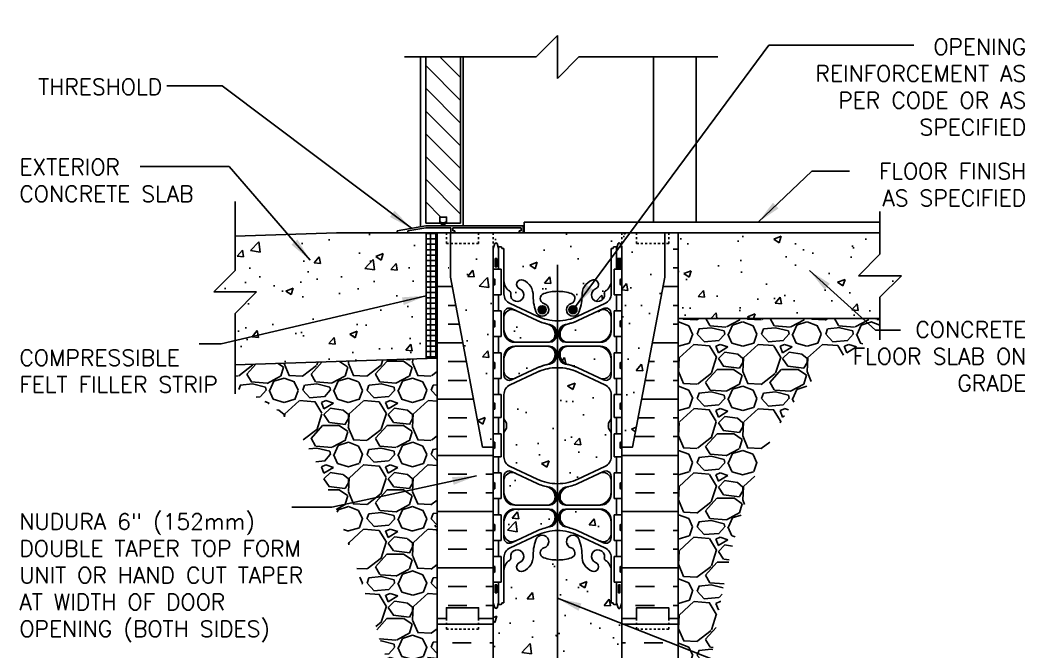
# Model space of a CAD drawing. Header units: inches. Extents: x 102.1 to 149, y 119.8 to 196.6.
# Drawn here: x 102.1 to 149, y 138.23 to 167.72 of the extents above; entities that cross this region are included whole.
import ezdxf
from ezdxf.enums import TextEntityAlignment as Align

# ---------------------------------------------------------------- set-up
doc = ezdxf.new("R2010")
doc.units = ezdxf.units.IN
doc.header["$LTSCALE"] = 0.5
doc.header["$MEASUREMENT"] = 0
doc.linetypes.add('DASHED2', pattern=[0.375, 0.25, -0.125])
doc.linetypes.add('HIDDEN2', pattern=[0.1875, 0.125, -0.0625])
for name, color, linetype in [('HATCH', 12, 'Continuous'), ('Hidden2', 12, 'HIDDEN2'), ('line25', 2, 'Continuous'), ('LINE3', 3, 'Continuous'), ('LINE50', 5, 'Continuous'), ('LINE9', 9, 'Continuous'), ('TEXT', 4, 'Continuous'), ('Web_Edge', 9, 'Continuous')]:
    doc.layers.add(name, color=color, linetype=linetype)
doc.styles.add('DIM', font='romans.shx', dxfattribs={"width": 0.7})
doc.styles.add('ROMANS', font='romans.shx', dxfattribs={"height": 0.75})
doc.dimstyles.new('ext_12', dxfattribs={"dimscale": 12, "dimtxt": 0.09375, "dimasz": 0.09375, "dimexe": 0.09375, "dimexo": 0.0625, "dimgap": 0.0625, "dimtad": 1, "dimdec": 1, "dimzin": 3, "dimdsep": 46, "dimlunit": 4, "dimtxsty": 'DIM', "dimcen": 0.09, "dimdle": 0.09375, "dimclrt": 4, "dimadec": 0, "dimazin": 0, "dimtfac": 1, "dimtdec": 1, "dimtmove": 2, "dimatfit": 3, "dimfxl": 1, "dimfrac": 2, "dimtolj": 1, "dimtzin": 0, "dimarcsym": 0})
pattern_1 = [(0, (-2805.6697, -311.977), (0, 2.625), []), (0, (-2805.6697, -311.102), (0, 2.625), [0.875, -0.875]), (0, (-2805.6697, -310.227), (0, 2.625), [0.875, -0.875])]

msp = doc.modelspace()

# ---------------------------------------------------------------- hatches: boundary and pattern name
at = {"layer": 'HATCH'}
h = msp.add_hatch(dxfattribs=at)
h.set_pattern_fill('AR-CONC', color=256, scale=0.5)
h.paths.add_polyline_path([(129.911, 195.636), (127.839, 195.636), (126.839, 194.636), (126.839, 196.636), (125.839, 195.636), (123.911, 195.636), (123.911, 192.864, 0.082415), (124.055, 192.785, -0.317837), (124.221, 192.549), (124.221, 192.481, -0.414214), (124.159, 192.419), (124.111, 192.419), (124.111, 192.349), (124.216, 192.349, -0.188973), (124.372, 192.254, 0.196323), (124.821, 191.908), (126.143, 191.617, 0.057795), (126.911, 191.528, 0.057795), (127.68, 191.617), (129.001, 191.908, 0.196323), (129.451, 192.254, -0.188973), (129.606, 192.349), (129.711, 192.349), (129.711, 192.419), (129.664, 192.419, -0.414214), (129.601, 192.481), (129.601, 192.549, -0.317837), (129.768, 192.785, 0.082415), (129.911, 192.864)])
h.paths.add_polyline_path([(129.911, 188.734, 0.064398), (129.801, 188.8), (129.711, 188.8), (129.711, 188.842, -0.249069), (129.601, 189.049), (129.601, 189.116, -0.414214), (129.664, 189.179), (129.711, 189.179), (129.711, 189.249), (129.606, 189.249, 0.10046), (129.213, 189.192, -0.601435), (129.093, 189.297, 2.182095), (128.683, 189.084, -1), (128.52, 188.675, -0.24438), (128.071, 189.196, 0.053157), (127.905, 189.81, 0.223253), (127.705, 189.975), (127.685, 189.979, 0.955472), (127.547, 189.386, -0.735593), (127.56, 188.928, -0.082755), (126.911, 188.82, -0.082755), (126.263, 188.928, -0.735593), (126.276, 189.386, 0.955472), (126.137, 189.979), (126.118, 189.975, 0.223253), (125.917, 189.81, 0.053157), (125.752, 189.196, -0.24438), (125.303, 188.675, -1), (125.14, 189.084, 2.182095), (124.73, 189.297, -0.601435), (124.61, 189.192, 0.10046), (124.216, 189.249), (124.111, 189.249), (124.111, 189.179), (124.159, 189.179, -0.414214), (124.221, 189.116), (124.221, 189.049, -0.249069), (124.111, 188.842), (124.111, 188.8), (124.021, 188.8, 0.064398), (123.911, 188.734), (123.911, 186.645), (123.911, 184.556, 0.064398), (124.021, 184.49), (124.111, 184.49), (124.111, 184.448, -0.249069), (124.221, 184.241), (124.221, 184.174, -0.414214), (124.159, 184.111), (124.111, 184.111), (124.111, 184.041), (124.216, 184.041, 0.10046), (124.61, 184.098, -0.601435), (124.73, 183.994, 2.182095), (125.14, 184.206, -1), (125.303, 184.615, -0.24438), (125.752, 184.094, 0.053157), (125.917, 183.48, 0.223253), (126.118, 183.315), (126.137, 183.311, 0.955472), (126.276, 183.904, -0.735593), (126.263, 184.363, -0.082755), (126.911, 184.471, -0.082755), (127.56, 184.363, -0.735593), (127.547, 183.904, 0.955472), (127.685, 183.311), (127.705, 183.315, 0.223253), (127.905, 183.48, 0.053157), (128.071, 184.094, -0.24438), (128.52, 184.615, -1), (128.683, 184.206, 2.182095), (129.093, 183.994, -0.601435), (129.213, 184.098, 0.10046), (129.606, 184.041), (129.711, 184.041), (129.711, 184.111), (129.664, 184.111, -0.414214), (129.601, 184.174), (129.601, 184.241, -0.249069), (129.711, 184.448), (129.711, 184.49), (129.801, 184.49, 0.064398), (129.911, 184.556), (129.911, 186.645)])
h.paths.add_polyline_path([(129.911, 180.426, 0.082415), (129.768, 180.506, -0.317837), (129.601, 180.741), (129.601, 180.809, -0.414214), (129.664, 180.871), (129.711, 180.871), (129.711, 180.941), (129.606, 180.941, -0.188973), (129.451, 181.036, 0.196323), (129.001, 181.382), (127.68, 181.673, 0.057795), (126.911, 181.762, 0.057795), (126.143, 181.673), (124.821, 181.382, 0.196323), (124.372, 181.036, -0.188973), (124.216, 180.941), (124.111, 180.941), (124.111, 180.871), (124.159, 180.871, -0.414214), (124.221, 180.809), (124.221, 180.741, -0.317837), (124.055, 180.506, 0.082415), (123.911, 180.426), (123.911, 177.645), (124.536, 177.645), (124.536, 177.695), (126.486, 177.695, 0.414214), (126.611, 177.82), (126.611, 177.895, -1), (127.211, 177.895), (127.211, 177.82, 0.414214), (127.336, 177.695), (129.286, 177.695), (129.286, 177.645), (129.911, 177.645)])
h.paths.add_polyline_path([(129.687, 157.057), (129.787, 157.057), (129.787, 157.087, -0.414214), (129.837, 157.137), (129.963, 157.137), (130.012, 157.287, -0.6), (130.112, 157.287), (130.187, 157.057), (130.187, 157.786), (124.187, 157.786), (124.187, 157.057), (124.262, 157.287, -0.6), (124.362, 157.287), (124.411, 157.137), (124.537, 157.137, -0.414214), (124.587, 157.087), (124.587, 157.057), (124.687, 157.057), (124.687, 155.542, 0.258958), (124.946, 155.075, -0.31131), (125.003, 154.945, 2.127293), (125.416, 155.169, -1), (125.579, 155.578, -0.325306), (126.046, 154.836, 0.10488), (126.218, 154.024, 1.422913), (126.552, 154.491, -0.735593), (126.539, 154.949, -0.082755), (127.187, 155.057, -0.082755), (127.836, 154.949, -0.735593), (127.823, 154.491, 1.422913), (128.157, 154.024, 0.10488), (128.329, 154.836, -0.325306), (128.796, 155.578, -1), (128.959, 155.169, 2.127293), (129.372, 154.945, -0.31131), (129.428, 155.075, 0.258958), (129.687, 155.542)])
h.paths.add_polyline_path([(132.187, 155.714), (132.187, 157.286), (130.875, 157.286), (130.875, 157.786), (130.187, 157.786), (130.187, 147.786), (130.687, 147.786)])
h.paths.add_polyline_path([(124.187, 155.657), (124.187, 157.057), (124.187, 157.786), (123.5, 157.786), (123.5, 157.286), (122.187, 157.286), (122.187, 155.714), (123.687, 147.786), (124.187, 147.786)])
h.paths.add_polyline_path([(121.062, 157.786), (119.062, 157.786), (116.875, 157.786), (112.141, 157.63), (112.141, 156.026), (111.141, 155.026), (113.141, 155.026), (112.141, 154.026), (112.141, 151.627), (121.062, 151.92)])
h.paths.add_polyline_path([(126.684, 153.54, -0.053094), (126.234, 153.695), (125.221, 154.168, 0.549071), (124.687, 153.829), (124.687, 153.302, 0.414214), (125.312, 152.677), (126.697, 152.677, 0.085652), (126.823, 152.699, 0.316711), (127.072, 153.051, 0.350119)])
h.paths.add_polyline_path([(127.072, 152.123, 0.413582), (126.697, 152.497), (125.312, 152.497, 0.414214), (124.687, 151.872), (124.687, 151.345, 0.549071), (125.221, 151.006), (126.234, 151.479, -0.053094), (126.684, 151.635, 0.350119)])
h.paths.add_polyline_path([(129.062, 152.497), (127.677, 152.497, 0.413582), (127.302, 152.123, 0.350119), (127.69, 151.635, -0.053094), (128.141, 151.479), (129.153, 151.006, 0.549071), (129.687, 151.345), (129.687, 151.872, 0.414214)])
h.paths.add_polyline_path([(129.687, 153.302), (129.687, 153.829, 0.549071), (129.153, 154.168), (128.141, 153.695, -0.053094), (127.69, 153.54, 0.350119), (127.302, 153.051, 0.413582), (127.677, 152.677), (129.062, 152.677, 0.414214)])
h.paths.add_polyline_path([(129.687, 150.239, 0.291097), (129.399, 150.692), (128.141, 151.281, 0.093369), (127.334, 151.488, 0.016332), (127.187, 151.493, 0.109869), (126.234, 151.281), (124.975, 150.692, 0.291097), (124.687, 150.239), (124.687, 149.098), (124.807, 148.898), (124.807, 148.786), (124.807, 148.673), (124.687, 148.473), (124.687, 147.333, 0.291097), (124.975, 146.88), (126.234, 146.291, 0.109869), (127.187, 146.079, 0.109869), (128.141, 146.291), (129.399, 146.88, 0.291097), (129.687, 147.333), (129.687, 148.473), (129.567, 148.673), (129.567, 148.786), (129.567, 148.898), (129.687, 149.098)])
h.paths.add_polyline_path([(143.234, 155.786), (141.234, 155.786), (142.234, 156.786), (142.234, 157.786), (132.812, 157.786), (132.812, 153.785), (142.234, 153.786), (142.234, 154.786)])
h.paths.add_polyline_path([(127.072, 144.52, 0.413582), (126.697, 144.895), (125.312, 144.895, 0.414214), (124.687, 144.27), (124.687, 143.743, 0.549071), (125.221, 143.403), (126.234, 143.877, -0.053094), (126.684, 144.032, 0.350119)])
h.paths.add_polyline_path([(127.072, 145.449, 0.350119), (126.684, 145.937, -0.053094), (126.234, 146.092), (125.221, 146.566, 0.549071), (124.687, 146.226), (124.687, 145.7, 0.414214), (125.312, 145.075), (126.697, 145.075, 0.413582)])
h.paths.add_polyline_path([(129.687, 145.7), (129.687, 146.226, 0.549071), (129.153, 146.566), (128.141, 146.092, -0.053094), (127.69, 145.937, 0.350119), (127.302, 145.449, 0.413582), (127.677, 145.075), (129.062, 145.075, 0.414214)])
h.paths.add_polyline_path([(129.062, 144.895), (127.677, 144.895, 0.413582), (127.302, 144.52, 0.350119), (127.69, 144.032, -0.053094), (128.141, 143.877), (129.153, 143.403, 0.549071), (129.687, 143.743), (129.687, 144.27, 0.414214)])
h.paths.add_polyline_path([(129.687, 142.03, 0.258958), (129.428, 142.497, -0.31131), (129.372, 142.627, 2.127293), (128.959, 142.402, -1), (128.796, 141.994, -0.325306), (128.329, 142.736, 0.10488), (128.157, 143.548, 1.422913), (127.823, 143.081, -0.735593), (127.836, 142.623, -0.082755), (127.187, 142.515, -0.082755), (126.539, 142.623, -0.735593), (126.552, 143.081, 1.422913), (126.218, 143.548, 0.10488), (126.046, 142.736, -0.325306), (125.579, 141.994, -1), (125.416, 142.402, 2.127293), (125.003, 142.627, -0.31131), (124.946, 142.497, 0.258958), (124.687, 142.03), (124.687, 140.515), (124.587, 140.515), (124.587, 140.485, -0.414214), (124.537, 140.435), (124.411, 140.435), (124.362, 140.285, -0.6), (124.262, 140.285), (124.187, 140.515), (124.187, 139.786), (124.187, 137.697, 0.064398), (124.297, 137.631), (124.387, 137.631), (124.387, 137.589, -0.249069), (124.497, 137.382), (124.497, 137.314, -0.414214), (124.435, 137.252), (124.387, 137.252), (124.387, 137.182), (124.492, 137.182, 0.10046), (124.886, 137.239, -0.601435), (125.006, 137.134, 2.182095), (125.416, 137.347, -1), (125.579, 137.756, -0.24438), (126.027, 137.235, 0.053157), (126.193, 136.621, 0.223253), (126.394, 136.456), (126.413, 136.452, 0.955472), (126.552, 137.045, -0.735593), (126.539, 137.503, -0.082755), (127.187, 137.611, -0.082755), (127.836, 137.503, -0.735593), (127.823, 137.045, 0.955472), (127.961, 136.452), (127.981, 136.456, 0.223253), (128.181, 136.621, 0.053157), (128.347, 137.235, -0.24438), (128.796, 137.756, -1), (128.959, 137.347, 2.182095), (129.369, 137.134, -0.601435), (129.489, 137.239, 0.10046), (129.882, 137.182), (129.987, 137.182), (129.987, 137.252), (129.94, 137.252, -0.414214), (129.877, 137.314), (129.877, 137.382, -0.249069), (129.987, 137.589), (129.987, 137.631), (130.077, 137.631, 0.064398), (130.187, 137.697), (130.187, 139.786), (130.187, 140.515), (130.112, 140.285, -0.6), (130.012, 140.285), (129.963, 140.435), (129.837, 140.435, -0.414214), (129.787, 140.485), (129.787, 140.515), (129.687, 140.515)])
h.paths.add_polyline_path([(129.726, 134.177, 0.196323), (129.277, 134.523), (127.955, 134.814, 0.057795), (127.187, 134.903, 0.057795), (126.419, 134.814), (125.097, 134.523, 0.196323), (124.648, 134.177, -0.188973), (124.492, 134.082), (124.387, 134.082), (124.387, 134.012), (124.435, 134.012, -0.414214), (124.497, 133.949), (124.497, 133.882, -0.317837), (124.331, 133.646, 0.082415), (124.187, 133.567), (124.187, 132.041), (126.187, 132.041), (127.187, 133.041), (127.187, 131.041), (127.766, 131.62), (128.187, 132.041), (130.187, 132.041), (130.187, 133.567, 0.082415), (130.044, 133.646, -0.317837), (129.877, 133.882), (129.877, 133.949, -0.414214), (129.94, 134.012), (129.987, 134.012), (129.987, 134.082), (129.882, 134.082, -0.188973)])
h = msp.add_hatch(dxfattribs=at)
h.set_pattern_fill('ANSI31', color=256, scale=6, style=0)
h.set_pattern_definition([(135, (242.9508, 2.3139), (0.53033, 0.53033), [])])
h.paths.add_polyline_path([(122.011, 158.525), (122.011, 158.284), (121.931, 158.284), (121.931, 158.241), (122.011, 158.241), (122.663, 158.241), (122.663, 165.997), (121.038, 165.997), (121.038, 158.241), (121.761, 158.241), (121.761, 158.284), (121.689, 158.284), (121.689, 158.525)])
h = msp.add_hatch(dxfattribs=at)
h.set_pattern_fill('NET', color=256, scale=2, style=0)
h.paths.add_polyline_path([(121.562, 154.49), (121.062, 154.624), (121.062, 151.92), (121.562, 151.937)])
h.paths.add_polyline_path([(121.562, 156.687), (121.062, 156.776), (121.062, 154.624), (121.562, 154.49)])
h.paths.add_polyline_path([(121.562, 157.786), (121.062, 157.786), (121.062, 156.776), (121.562, 156.687)])
h = msp.add_hatch(dxfattribs=at)
h.set_pattern_fill('INSUL', color=256, scale=7, style=0)
h.set_pattern_definition(pattern_1)
edge = h.paths.add_edge_path()
edge.add_line((124.187, 147.786), (123.687, 147.786))
edge.add_line((123.687, 147.786), (121.937, 157.036))
edge.add_line((121.937, 157.036), (121.937, 157.786))
edge.add_line((121.937, 157.786), (121.562, 157.786))
edge.add_line((121.562, 157.786), (121.562, 139.786))
edge.add_line((121.562, 139.786), (122, 139.786))
edge.add_line((122, 139.786), (122, 140.286))
edge.add_line((122, 140.286), (123.5, 140.286))
edge.add_line((123.5, 140.286), (123.5, 139.786))
edge.add_line((123.5, 139.786), (123.937, 139.786))
edge.add_line((124.187, 147.786), (124.187, 139.786))
h = msp.add_hatch(dxfattribs=at)
h.set_pattern_fill('INSUL', color=256, scale=7, style=0)
h.set_pattern_definition(pattern_1)
edge = h.paths.add_edge_path()
edge.add_line((130.187, 147.786), (130.687, 147.786))
edge.add_line((130.687, 147.786), (132.437, 157.036))
edge.add_line((132.437, 157.036), (132.437, 157.786))
edge.add_line((132.437, 157.786), (132.812, 157.786))
edge.add_line((132.812, 157.786), (132.812, 139.786))
edge.add_line((132.812, 139.786), (132.375, 139.786))
edge.add_line((132.375, 139.786), (132.375, 140.286))
edge.add_line((132.375, 140.286), (130.875, 140.286))
edge.add_line((130.875, 140.286), (130.875, 139.786))
edge.add_line((130.875, 139.786), (130.437, 139.786))
edge.add_line((130.187, 147.786), (130.187, 139.786))
h = msp.add_hatch(dxfattribs=at)
h.set_pattern_fill('GRAVEL', color=256, scale=3, style=0)
h.set_pattern_definition([(228.0128, (134.9723, 135.04064), (-23.9999947, -27.000004), [0.40361, -39.95726]), (184.9697, (134.70231, 134.74064), (36.00000315, 2.9999739), [0.6926, -68.56777]), (132.5104, (134.0123, 134.68064), (29.9999722, -33.000026), [0.48836, -48.3481]), (267.2737, (132.84231, 133.93064), (2.99998805, 60.0000009), [0.63071, -62.44067]), (292.8337, (132.81231, 133.30064), (-15.0000297, 35.9999892), [0.61847, -61.22812]), (357.2737, (133.05231, 132.73064), (-60.0000009, 2.99998805), [0.63071, -62.44067]), (37.6942, (133.68231, 132.70064), (-39.00002204, -29.9999712), [0.83409, -82.57455]), (72.2553, (134.34231, 133.21064), (21.0000323, 65.9999887), [0.78746, -77.95896]), (121.4296, (134.58231, 133.96064), (-24.0000247, 38.9999851), [0.63285, -62.65222]), (175.2364, (134.2523, 134.50064), (33.0000028, -2.9999746), [0.7225, -35.40229]), (222.3974, (133.53231, 134.56064), (-36.00002205, -32.99997625), [0.934344, -92.500125]), (138.8141, (135.8123, 133.90064), (-21.000009, 17.999992), [0.3189, -31.57153]), (171.4692, (135.57231, 134.11064), (38.9999949, -6.0000237), [0.60671, -60.06453]), (225, (134.9723, 134.2006), (-3e-16, -3), [0.42426, -3.81838]), (203.1986, (134.7623, 134.56064), (14.999999, 6.000004), [0.22847, -22.61885]), (291.8014, (134.5523, 134.47064), (-3, 9.000001), [0.3231, -15.83239]), (30.9638, (134.6723, 134.17064), (8.999994, 6.000007), [0.52479, -16.96807]), (161.565, (135.1223, 134.4406), (6, -2.999995), [0.37947, -9.10736]), (16.3895, (132.81231, 134.47064), (30.0000066, 8.9999781), [0.5316, -52.62853]), (70.3462, (133.3223, 134.62064), (-11.9999857, -33.0000064), [0.44598, -44.15222]), (293.1986, (135.1223, 135.04064), (-6.000004, 14.999999), [0.45694, -22.39037]), (343.6105, (135.30231, 134.62064), (-30.0000066, 8.9999781), [0.5316, -52.62853]), (339.444, (132.8123, 132.61064), (-15.0000055, 5.999988), [0.51264, -25.11937]), (294.7751, (133.2923, 132.43064), (-14.9999766, 33.0000103), [0.42953, -42.52393]), (66.8014, (135.1523, 132.04064), (6.000004, 14.999999), [0.45694, -22.39037]), (17.354, (135.3323, 132.46064), (-39.000006, -11.9999835), [0.50289, -49.78627]), (69.444, (133.6823, 132.04064), (-5.999988, -15.0000055), [0.25632, -25.3757]), (101.31, (134.9723, 132.04064), (-2.999993, 12.000002), [0.15297, -15.14409]), (165.9638, (134.9423, 132.19064), (9.000002, -2.999994), [0.61847, -11.75085]), (186.009, (134.34231, 132.34064), (29.9999993, 2.999998), [0.57315, -56.74177]), (303.69, (134.6723, 133.9006), (-3.000004, 6), [0.43267, -10.384]), (353.1572, (134.91231, 133.54064), (50.9999981, -6.000024), [0.75538, -74.78269]), (60.9454, (135.6623, 133.45064), (-12, -21.000001), [0.30887, -30.57802]), (90, (135.8123, 133.7206), (-3, 3), [0.18, -2.82]), (120.2564, (134.2823, 132.43064), (11.9999847, -21.0000074), [0.41677, -41.26056]), (48.0128, (134.0723, 132.79064), (23.9999947, 27.000004), [0.80722, -39.55366]), (0, (134.6123, 133.3906), (3, 3), [0.78, -2.22]), (325.3048, (135.3923, 133.39064), (-29.9999828, 21.0000258), [0.47434, -46.95982]), (254.0546, (135.7823, 133.12064), (-3, -12), [0.4368, -21.40352]), (207.646, (135.66231, 132.70064), (-56.9999874, -30.00002314), [0.711195, -70.40842]), (175.4261, (135.03231, 132.37064), (-39.0000017, 2.9999844), [0.7524, -74.48722])])
edge = h.paths.add_edge_path()
edge.add_line((132.812, 153.785), (132.812, 139.786))
edge.add_line((132.812, 139.786), (132.812, 132.041))
edge.add_line((132.812, 132.041), (133.486, 132.041))
edge.add_spline(control_points=[(133.486, 132.041), (133.595, 132.686), (134.356, 137.291), (134.965, 144.214), (138.551, 151.113), (141.439, 152.613), (142.234, 153.026)], knot_values=[0, 0, 0, 0, 1.962014, 13.999792, 21.004381, 23.66399, 23.66399, 23.66399, 23.66399], degree=3, periodic=0)
edge.add_line((142.234, 153.026), (142.234, 153.786))
edge.add_line((142.234, 153.786), (132.812, 153.785))
h = msp.add_hatch(dxfattribs=at)
h.set_pattern_fill('GRAVEL', color=256, scale=3, style=0)
h.set_pattern_definition([(228.0128, (44.5641, 27.42058), (-23.9999947, -27.00000402), [0.40361, -39.957264]), (184.9697, (44.2941, 27.12058), (36.00000315, 2.99997392), [0.692604, -68.567775]), (132.5104, (43.6041, 27.06058), (29.99997216, -33.00002602), [0.488364, -48.348096]), (267.2737, (42.4341, 26.31058), (2.99998805, 60.00000088), [0.630714, -62.440674]), (292.8337, (42.4041, 25.68058), (-15.00002972, 35.99998924), [0.618465, -61.22812]), (357.2737, (42.6441, 25.11058), (-60.00000088, 2.99998805), [0.630714, -62.440674]), (37.6942, (43.2741, 25.08058), (-39.00002204, -29.999971215), [0.834087, -82.574547]), (72.2553, (43.9341, 25.59058), (21.00003229, 65.99998869), [0.787464, -77.958963]), (121.4296, (44.1741, 26.34058), (-24.0000247, 38.99998511), [0.63285, -62.65222]), (175.2364, (43.8441, 26.88058), (33.00000284, -2.9999746), [0.722496, -35.40229]), (222.3974, (43.1241, 26.94058), (-36.000022053, -32.999976246), [0.934344, -92.500125]), (138.8141, (45.4041, 26.28058), (-21.00000884, 17.99999194), [0.318903, -31.57153]), (171.4692, (45.1641, 26.49058), (38.99999485, -6.00002373), [0.60671, -60.064533]), (225, (44.564, 26.5806), (-3e-16, -3), [0.424263, -3.818376]), (203.1986, (44.3541, 26.94058), (14.9999992, 6.000004), [0.228474, -22.618845]), (291.8014, (44.1441, 26.8506), (-2.9999997, 9.0000008), [0.32311, -15.832386]), (30.9638, (44.2641, 26.5506), (8.999994, 6.0000075), [0.524787, -16.96807]), (161.5651, (44.7141, 26.8206), (6.000001, -2.999995), [0.379473, -9.10736]), (16.3895, (42.4041, 26.85058), (30.0000066, 8.99997813), [0.5316, -52.628535]), (70.3462, (42.9141, 27.00058), (-11.99998574, -33.0000064), [0.445983, -44.152224]), (293.1986, (44.7141, 27.42058), (-6.000004, 14.9999992), [0.456945, -22.390374]), (343.6105, (44.8941, 27.00058), (-30.0000066, 8.99997813), [0.5316, -52.628535]), (339.444, (42.4041, 24.99058), (-15.0000055, 5.999988), [0.51264, -25.11937]), (294.7751, (42.8841, 24.81058), (-14.99997657, 33.00001027), [0.429534, -42.52393]), (66.8014, (44.7441, 24.42058), (6.000004, 14.9999992), [0.456945, -22.390374]), (17.354, (44.9241, 24.84058), (-39.00000606, -11.9999835), [0.502893, -49.78627]), (69.444, (43.2741, 24.42058), (-5.999988, -15.0000055), [0.25632, -25.37569]), (101.3099, (44.5641, 24.4206), (-2.999993, 12.0000023), [0.15297, -15.144087]), (165.9638, (44.5341, 24.5706), (9.0000016, -2.999994), [0.618465, -11.75085]), (186.009, (43.9341, 24.72058), (29.99999925, 2.99999795), [0.57315, -56.74177]), (303.6901, (44.2641, 26.2806), (-3.000004, 5.9999987), [0.432666, -10.383987]), (353.1572, (44.5041, 25.92058), (50.9999981, -6.00002399), [0.75538, -74.78269]), (60.9454, (45.2541, 25.83058), (-12.0000001, -21.00000115), [0.30887, -30.57802]), (90, (45.404, 26.1006), (-3, 3), [0.18, -2.82]), (120.2564, (43.8741, 24.81058), (11.99998466, -21.00000737), [0.41677, -41.26056]), (48.0128, (43.6641, 25.17058), (23.9999947, 27.00000402), [0.807216, -39.553656]), (0, (44.204, 25.7706), (3, 3), [0.78, -2.22]), (325.3048, (44.9841, 25.77058), (-29.99998278, 21.00002583), [0.47434, -46.95982]), (254.0546, (45.3741, 25.50058), (-2.9999997, -12.0000004), [0.436806, -21.403524]), (207.646, (45.2541, 25.08058), (-56.99998742, -30.00002314), [0.711195, -70.40842]), (175.4261, (44.6241, 24.75058), (-39.000001675, 2.9999844), [0.752397, -74.48722])])
edge = h.paths.add_edge_path()
edge.add_spline(control_points=[(112.141, 150.543), (112.687, 150.323), (114.916, 149.423), (117.361, 144.057), (118.907, 138.469), (120.568, 134.015), (120.523, 132.39), (120.513, 132.041)], knot_values=[0, 0, 0, 0, 1.73908, 7.096838, 16.122151, 19.936923, 20.981761, 20.981761, 20.981761, 20.981761], degree=3, periodic=0)
edge.add_line((120.513, 132.041), (121.562, 132.041))
edge.add_line((121.562, 132.041), (121.562, 151.937))
edge.add_line((121.562, 151.937), (117.162, 151.792))
edge.add_line((117.162, 151.792), (112.141, 151.627))
edge.add_line((112.141, 151.627), (112.141, 150.543))
h = msp.add_hatch(dxfattribs=at)
h.set_pattern_fill('AR-CONC', color=256, scale=0.5, style=0)
h.paths.add_polyline_path([(124.187, 151.689, -0.000159), (124.188, 151.689, 0.000159), (124.187, 151.689), (124.187, 145.883, 22090.258419), (124.187, 145.883, 0.000045), (124.187, 145.883)])
h = msp.add_hatch(dxfattribs=at)
h.set_pattern_fill('INSUL', color=256, scale=7, style=0)
h.set_pattern_definition([(0, (-2801.9743, -275.2237), (0, 2.625), []), (0, (-2801.9743, -274.3487), (0, 2.625), [0.875, -0.875]), (0, (-2801.9743, -273.4737), (0, 2.625), [0.875, -0.875])])
h.paths.add_polyline_path([(121.562, 132.041), (124.187, 132.041), (124.187, 139.786), (123.5, 139.786), (123.5, 140.286), (122, 140.286), (122, 139.786), (121.562, 139.786)])
h = msp.add_hatch(dxfattribs=at)
h.set_pattern_fill('INSUL', color=256, scale=7, style=0)
h.set_pattern_definition([(180, (3056.349, -275.2237), (0, 2.625), []), (180, (3056.349, -274.3487), (0, 2.625), [0.875, -0.875]), (180, (3056.349, -273.4737), (0, 2.625), [0.875, -0.875])])
h.paths.add_polyline_path([(130.187, 132.041), (132.812, 132.041), (132.812, 139.786), (132.375, 139.786), (132.375, 140.286), (130.875, 140.286), (130.875, 139.786), (130.187, 139.786)])
at = {"layer": 'LINE3'}
for points in [[(126.656, 154.197, 1), (126.281, 154.197, 1)], [(126.281, 154.197, 1), (126.656, 154.197, 1)], [(128.093, 154.197, 1), (127.718, 154.197, 1)], [(127.718, 154.197, 1), (128.093, 154.197, 1)]]:
    msp.add_hatch(color=256, dxfattribs=at).paths.add_polyline_path(points)

# ---------------------------------------------------------------- linework, layer by layer
at = {"layer": 'HATCH'}
for p, q in [((122.788, 165.997), (122.788, 158.116)), ((131.661, 165.997), (131.661, 158.286)), ((133.661, 165.997), (133.661, 158.286))]:
    msp.add_line(p, q, dxfattribs=at)
for centre, radius, start, end in [((121.468, 158.21), 0.307, 342.2274, 13.9189), ((122.228, 158.21), 0.463, 170.8289, 191.6683), ((121.468, 158.21), 0.322, 343.1152, 13.2318), ((122.228, 158.21), 0.447, 170.5058, 192.0818), ((121.468, 158.21), 0.338, 343.9173, 12.61), ((122.228, 158.21), 0.432, 170.1589, 192.526), ((121.468, 158.21), 0.354, 344.6457, 12.0444), ((122.228, 158.21), 0.416, 169.7855, 193.0043), ((121.468, 158.21), 0.369, 345.3103, 11.5276), ((122.228, 158.21), 0.401, 169.3826, 193.521), ((121.468, 158.21), 0.385, 345.9191, 11.0537), ((122.228, 158.21), 0.385, 168.9463, 194.0809), ((121.468, 158.21), 0.401, 346.479, 10.6174), ((122.228, 158.21), 0.369, 168.4724, 194.6897), ((121.468, 158.21), 0.416, 346.9957, 10.2145), ((122.228, 158.21), 0.354, 167.9556, 195.3543), ((121.468, 158.21), 0.432, 347.474, 9.8411), ((122.228, 158.21), 0.338, 167.39, 196.0827), ((121.468, 158.21), 0.447, 347.9182, 9.4942), ((122.228, 158.21), 0.322, 166.7682, 196.8848), ((121.468, 158.21), 0.463, 348.3317, 9.1711), ((122.228, 158.21), 0.307, 166.0811, 197.7726)]:
    msp.add_arc(centre, radius, start, end, dxfattribs=at)
at = {"layer": 'Hidden2'}
for p, q in [((121.937, 157.786), (122, 157.786)), ((124.187, 157.786), (124.187, 147.786)), ((130.187, 157.786), (130.187, 147.786)), ((124.187, 156.441), (124.187, 156.441))]:
    msp.add_line(p, q, dxfattribs=at)
msp.add_arc((120.391, 143.68), 1.171, 359.0578, 22.8936, dxfattribs=at)
at = {"layer": 'line25', "color": 12}
msp.add_line((120.785, 165.997), (120.785, 158.072), dxfattribs=at)
at = {"layer": 'line25'}
for p, q in [((121.038, 158.241), (121.038, 165.997)), ((122.663, 165.997), (122.663, 158.241)), ((121.038, 158.241), (121.761, 158.241)), ((121.761, 158.284), (121.689, 158.284)), ((121.761, 158.241), (121.761, 158.284)), ((121.931, 158.241), (121.931, 158.284)), ((121.931, 158.284), (122.011, 158.284)), ((121.931, 158.241), (122.663, 158.241)), ((121.062, 157.786), (121.062, 151.92)), ((132.812, 153.785), (132.812, 157.786)), ((124.187, 156.091), (124.552, 156.091)), ((124.552, 154.891), (124.552, 156.091)), ((130.187, 156.091), (129.822, 156.091)), ((129.822, 154.891), (129.822, 156.091)), ((124.187, 154.891), (124.552, 154.891)), ((130.187, 154.891), (129.822, 154.891)), ((124.187, 154.141), (124.552, 154.141)), ((124.552, 152.941), (124.552, 154.141)), ((129.822, 152.941), (129.822, 154.141)), ((130.187, 154.141), (129.822, 154.141)), ((124.187, 152.941), (124.552, 152.941)), ((130.187, 152.941), (129.822, 152.941)), ((124.187, 152.191), (124.552, 152.191)), ((124.552, 150.991), (124.552, 152.191)), ((130.187, 152.191), (129.822, 152.191)), ((129.822, 150.991), (129.822, 152.191)), ((124.187, 150.991), (124.552, 150.991)), ((130.187, 150.991), (129.822, 150.991)), ((124.187, 150.241), (124.552, 150.241)), ((124.552, 150.241), (124.552, 149.161)), ((130.187, 150.241), (129.822, 150.241)), ((129.822, 150.241), (129.822, 149.161)), ((124.187, 149.161), (124.552, 149.161)), ((130.187, 149.161), (129.822, 149.161)), ((124.187, 148.411), (124.552, 148.411)), ((124.552, 147.331), (124.552, 148.411)), ((130.187, 148.411), (129.822, 148.411)), ((129.822, 147.331), (129.822, 148.411)), ((124.187, 147.786), (124.187, 139.786)), ((130.187, 147.786), (130.187, 139.786)), ((124.187, 147.331), (124.552, 147.331)), ((130.187, 147.331), (129.822, 147.331)), ((124.187, 146.581), (124.552, 146.581)), ((124.552, 146.581), (124.552, 145.381)), ((130.187, 146.581), (129.822, 146.581)), ((129.822, 146.581), (129.822, 145.381)), ((124.187, 145.381), (124.552, 145.381)), ((130.187, 145.381), (129.822, 145.381)), ((124.187, 144.631), (124.552, 144.631)), ((124.552, 144.631), (124.552, 143.431)), ((129.822, 144.631), (129.822, 143.431)), ((130.187, 144.631), (129.822, 144.631)), ((124.187, 143.431), (124.552, 143.431)), ((130.187, 143.431), (129.822, 143.431)), ((124.187, 142.681), (124.552, 142.681)), ((124.552, 142.681), (124.552, 141.481)), ((130.187, 142.681), (129.822, 142.681)), ((129.822, 142.681), (129.822, 141.481)), ((124.187, 141.481), (124.552, 141.481)), ((130.187, 141.481), (129.822, 141.481)), ((124.187, 139.786), (124.187, 132.041)), ((130.187, 132.041), (130.187, 139.786))]:
    msp.add_line(p, q, dxfattribs=at)
msp.add_lwpolyline([(121.761, 158.284), (121.689, 158.284), (121.689, 158.525), (122.011, 158.525), (122.011, 158.284), (121.931, 158.284)], dxfattribs=at)
at = {"layer": 'LINE3'}
msp.add_line((127.187, 156.286), (127.187, 133.041), dxfattribs=at)
for centre in [(126.469, 154.197), (126.469, 154.197), (127.906, 154.197), (127.906, 154.197)]:
    msp.add_circle(centre, 0.188, dxfattribs=at)
at = {"layer": 'LINE50'}
for p, q in [((116.875, 157.786), (112.142, 157.63)), ((116.875, 157.786), (119.062, 157.786)), ((117.062, 157.786), (117.762, 157.786)), ((119.062, 157.786), (132.812, 157.786)), ((121.562, 157.786), (121.562, 139.786)), ((122.187, 157.786), (121.562, 157.786)), ((132.812, 157.786), (142.234, 157.786)), ((132.812, 139.786), (132.812, 157.786)), ((132.812, 153.785), (142.234, 153.786)), ((132.812, 144.786), (132.812, 153.786)), ((121.562, 151.937), (112.141, 151.627)), ((132.812, 141.901), (132.812, 144.786)), ((121.562, 132.041), (121.562, 139.786)), ((132.812, 132.041), (132.812, 139.786))]:
    msp.add_line(p, q, dxfattribs=at)
for points in [[(124.187, 147.786), (123.687, 147.786), (122.187, 155.714), (122.187, 157.786)], [(130.187, 147.786), (130.687, 147.786), (132.187, 155.714), (132.187, 157.786)], [(124.187, 139.786), (123.5, 139.786), (123.5, 140.286), (122, 140.286), (122, 139.786), (121.562, 139.786)], [(121.562, 139.786), (122, 139.786), (122, 140.286), (123.5, 140.286), (123.5, 139.786), (124.187, 139.786)], [(124.187, 139.786), (123.5, 139.786), (123.5, 140.286), (122, 140.286), (122, 139.786), (121.562, 139.786)], [(130.187, 139.786), (130.875, 139.786), (130.875, 140.286), (132.375, 140.286), (132.375, 139.786), (132.812, 139.786)], [(132.812, 139.786), (132.375, 139.786), (132.375, 140.286), (130.875, 140.286), (130.875, 139.786), (130.187, 139.786)]]:
    msp.add_lwpolyline(points, dxfattribs=at)
at = {"layer": 'LINE9'}
for p, q in [((126.187, 165.997), (127.187, 166.997)), ((127.187, 166.997), (127.187, 164.997)), ((120.038, 165.997), (126.187, 165.997)), ((127.187, 164.997), (128.187, 165.997)), ((134.661, 165.997), (128.187, 165.997)), ((112.141, 159.242), (112.141, 156.026)), ((142.234, 158.786), (142.234, 156.786)), ((119.703, 157.881), (121.038, 158.116)), ((121.038, 158.116), (125.578, 158.116)), ((125.578, 158.116), (125.578, 157.786)), ((125.631, 158.286), (125.631, 157.786)), ((119.703, 157.881), (119.703, 157.786)), ((119.703, 157.786), (120.203, 157.786)), ((120.203, 157.874), (121.046, 158.023)), ((120.203, 157.786), (120.203, 157.874)), ((121.038, 158.023), (122.203, 158.023)), ((122.203, 158.023), (122.203, 157.786)), ((122.203, 157.786), (122.39, 157.786)), ((122.297, 158.023), (122.297, 157.88)), ((122.297, 158.023), (125.484, 158.023)), ((122.39, 157.88), (122.297, 157.88)), ((122.39, 157.786), (122.39, 157.88)), ((125.39, 157.786), (125.39, 157.88)), ((125.39, 157.88), (125.484, 157.88)), ((125.578, 157.786), (125.39, 157.786)), ((125.484, 158.023), (125.484, 157.88)), ((124.187, 157.057), (124.262, 157.287)), ((124.437, 157.057), (124.362, 157.287)), ((124.411, 157.137), (124.537, 157.137)), ((129.963, 157.137), (129.837, 157.137)), ((129.937, 157.057), (130.012, 157.287)), ((130.187, 157.057), (130.112, 157.287)), ((124.437, 157.057), (124.437, 156.091)), ((124.587, 157.087), (124.587, 157.057)), ((124.587, 157.087), (124.587, 157.087)), ((124.587, 157.057), (124.687, 157.057)), ((124.687, 154.935), (124.687, 157.057)), ((129.787, 157.057), (129.687, 157.057)), ((129.687, 154.935), (129.687, 157.057)), ((129.787, 157.087), (129.787, 157.057)), ((129.787, 157.087), (129.787, 157.087)), ((129.937, 157.057), (129.937, 156.091)), ((141.234, 155.786), (142.234, 156.786)), ((111.141, 155.026), (112.141, 156.026)), ((143.234, 155.786), (141.234, 155.786)), ((143.234, 155.786), (142.234, 154.786)), ((124.187, 155.381), (124.187, 155.601)), ((124.187, 155.546), (124.187, 155.546)), ((124.187, 155.436), (124.187, 155.436)), ((124.227, 155.641), (124.227, 155.641)), ((124.227, 155.341), (124.227, 155.341)), ((124.267, 155.381), (124.267, 155.601)), ((130.107, 155.381), (130.107, 155.601)), ((130.147, 155.641), (130.147, 155.641)), ((130.147, 155.341), (130.147, 155.341)), ((130.187, 155.381), (130.187, 155.601)), ((130.187, 155.546), (130.187, 155.546)), ((130.187, 155.436), (130.187, 155.436)), ((111.141, 155.026), (113.141, 155.026)), ((113.141, 155.026), (112.141, 154.026)), ((142.234, 154.786), (142.234, 152.786)), ((126.234, 153.893), (124.975, 154.482)), ((126.234, 153.893), (124.975, 154.482)), ((128.141, 153.893), (129.399, 154.482)), ((128.141, 153.893), (129.399, 154.482)), ((112.141, 154.026), (112.141, 150.278)), ((124.687, 153.177), (124.687, 154.025)), ((126.234, 153.695), (125.043, 154.252)), ((126.234, 153.695), (125.043, 154.252)), ((128.141, 153.695), (129.331, 154.252)), ((128.141, 153.695), (129.331, 154.252)), ((129.687, 153.177), (129.687, 154.025)), ((124.187, 153.431), (124.187, 153.651)), ((124.187, 153.596), (124.187, 153.596)), ((124.187, 153.486), (124.187, 153.486)), ((124.227, 153.691), (124.227, 153.691)), ((124.227, 153.391), (124.227, 153.391)), ((124.267, 153.431), (124.267, 153.651)), ((130.107, 153.431), (130.107, 153.651)), ((130.147, 153.691), (130.147, 153.691)), ((130.147, 153.391), (130.147, 153.391)), ((130.187, 153.431), (130.187, 153.651)), ((130.187, 153.596), (130.187, 153.596)), ((130.187, 153.486), (130.187, 153.486)), ((127.072, 153.052), (127.072, 153.052)), ((127.127, 153.144), (127.127, 152.99)), ((127.247, 153.144), (127.247, 152.99)), ((127.302, 153.052), (127.302, 153.052)), ((125.187, 152.677), (126.815, 152.677)), ((125.187, 152.677), (126.697, 152.677)), ((125.187, 152.497), (126.815, 152.497)), ((125.187, 152.497), (126.697, 152.497)), ((129.187, 152.677), (127.56, 152.677)), ((129.187, 152.497), (127.56, 152.497)), ((129.187, 152.677), (127.677, 152.677)), ((129.187, 152.497), (127.677, 152.497)), ((124.687, 151.149), (124.687, 151.997)), ((127.127, 152.185), (127.127, 152.03)), ((127.247, 152.185), (127.247, 152.03)), ((129.687, 151.149), (129.687, 151.997)), ((124.187, 151.481), (124.187, 151.701)), ((124.187, 151.646), (124.187, 151.646)), ((124.187, 151.536), (124.187, 151.536)), ((124.227, 151.741), (124.227, 151.741)), ((124.267, 151.481), (124.267, 151.701)), ((130.107, 151.481), (130.107, 151.701)), ((130.147, 151.741), (130.147, 151.741)), ((130.187, 151.481), (130.187, 151.701)), ((130.187, 151.646), (130.187, 151.646)), ((130.187, 151.536), (130.187, 151.536)), ((124.227, 151.441), (124.227, 151.441)), ((126.234, 151.281), (124.975, 150.692)), ((126.234, 151.281), (124.975, 150.692)), ((126.234, 151.479), (125.043, 150.922)), ((126.234, 151.479), (125.043, 150.922)), ((128.141, 151.479), (129.331, 150.922)), ((128.141, 151.479), (129.331, 150.922)), ((128.141, 151.281), (129.399, 150.692)), ((128.141, 151.281), (129.399, 150.692)), ((130.147, 151.441), (130.147, 151.441)), ((124.687, 148.786), (124.687, 150.239)), ((129.687, 148.786), (129.687, 150.239)), ((124.187, 149.811), (124.187, 149.591)), ((124.187, 149.756), (124.187, 149.756)), ((124.187, 149.646), (124.187, 149.646)), ((124.227, 149.851), (124.227, 149.851)), ((124.267, 149.811), (124.267, 149.591)), ((130.107, 149.811), (130.107, 149.591)), ((130.147, 149.851), (130.147, 149.851)), ((130.187, 149.811), (130.187, 149.591)), ((130.187, 149.756), (130.187, 149.756)), ((130.187, 149.646), (130.187, 149.646)), ((124.227, 149.551), (124.227, 149.551)), ((130.147, 149.551), (130.147, 149.551)), ((124.807, 148.898), (124.687, 149.098)), ((124.687, 148.786), (124.687, 147.333)), ((124.807, 148.673), (124.687, 148.473)), ((124.807, 148.786), (124.807, 148.898)), ((124.807, 148.786), (124.807, 148.673)), ((129.567, 148.898), (129.687, 149.098)), ((129.567, 148.786), (129.567, 148.898)), ((129.567, 148.786), (129.567, 148.673)), ((129.567, 148.673), (129.687, 148.473)), ((129.687, 148.786), (129.687, 147.333)), ((124.187, 147.761), (124.187, 147.981)), ((124.187, 147.926), (124.187, 147.926)), ((124.187, 147.816), (124.187, 147.816)), ((124.227, 148.021), (124.227, 148.021)), ((124.267, 147.761), (124.267, 147.981)), ((130.107, 147.761), (130.107, 147.981)), ((130.147, 148.021), (130.147, 148.021)), ((130.187, 147.761), (130.187, 147.981)), ((130.187, 147.926), (130.187, 147.926)), ((130.187, 147.816), (130.187, 147.816)), ((124.227, 147.721), (124.227, 147.721)), ((130.147, 147.721), (130.147, 147.721)), ((126.234, 146.291), (124.975, 146.88)), ((128.141, 146.291), (129.399, 146.88)), ((124.687, 146.423), (124.687, 145.575)), ((126.234, 146.092), (125.043, 146.649)), ((128.141, 146.092), (129.331, 146.649)), ((129.687, 146.423), (129.687, 145.575)), ((124.187, 146.091), (124.187, 145.871)), ((124.187, 146.036), (124.187, 146.036)), ((124.187, 145.926), (124.187, 145.926)), ((124.227, 146.131), (124.227, 146.131)), ((124.267, 146.091), (124.267, 145.871)), ((130.107, 146.091), (130.107, 145.871)), ((130.147, 146.131), (130.147, 146.131)), ((130.187, 146.091), (130.187, 145.871)), ((130.187, 146.036), (130.187, 146.036)), ((130.187, 145.926), (130.187, 145.926)), ((124.227, 145.831), (124.227, 145.831)), ((127.127, 145.387), (127.127, 145.541)), ((127.247, 145.387), (127.247, 145.541)), ((130.147, 145.831), (130.147, 145.831)), ((125.187, 145.075), (126.815, 145.075)), ((129.187, 145.075), (127.56, 145.075)), ((125.187, 144.895), (126.815, 144.895)), ((127.072, 144.52), (127.072, 144.519)), ((127.127, 144.428), (127.127, 144.582)), ((127.247, 144.428), (127.247, 144.582)), ((127.302, 144.52), (127.302, 144.519)), ((129.187, 144.895), (127.56, 144.895)), ((124.187, 144.141), (124.187, 143.921)), ((124.187, 144.086), (124.187, 144.086)), ((124.267, 144.141), (124.267, 143.921)), ((124.687, 144.395), (124.687, 143.546)), ((129.687, 144.395), (129.687, 143.546)), ((130.107, 144.141), (130.107, 143.921)), ((130.187, 144.141), (130.187, 143.921)), ((130.187, 144.086), (130.187, 144.086)), ((124.187, 143.976), (124.187, 143.976)), ((124.227, 143.881), (124.227, 143.881)), ((126.234, 143.678), (124.975, 143.089)), ((126.234, 143.877), (125.043, 143.32)), ((128.141, 143.877), (129.331, 143.32)), ((128.141, 143.678), (129.399, 143.089)), ((130.147, 143.881), (130.147, 143.881)), ((130.187, 143.976), (130.187, 143.976)), ((124.687, 142.636), (124.687, 140.515)), ((129.687, 142.636), (129.687, 140.515)), ((124.187, 142.191), (124.187, 141.971)), ((124.187, 142.136), (124.187, 142.136)), ((124.227, 142.231), (124.227, 142.231)), ((124.267, 142.191), (124.267, 141.971)), ((130.107, 142.191), (130.107, 141.971)), ((130.147, 142.231), (130.147, 142.231)), ((130.187, 142.191), (130.187, 141.971)), ((130.187, 142.136), (130.187, 142.136)), ((124.187, 142.026), (124.187, 142.026)), ((124.227, 141.931), (124.227, 141.931)), ((130.147, 141.931), (130.147, 141.931)), ((130.187, 142.026), (130.187, 142.026)), ((124.437, 140.515), (124.437, 141.481)), ((129.937, 140.515), (129.937, 141.481)), ((124.187, 140.515), (124.262, 140.285)), ((124.437, 140.515), (124.362, 140.285)), ((124.411, 140.435), (124.537, 140.435)), ((124.587, 140.485), (124.587, 140.515)), ((124.587, 140.515), (124.687, 140.515)), ((124.587, 140.485), (124.587, 140.485)), ((129.787, 140.515), (129.687, 140.515)), ((129.787, 140.485), (129.787, 140.515)), ((129.787, 140.485), (129.787, 140.485)), ((129.963, 140.435), (129.837, 140.435)), ((129.937, 140.515), (130.012, 140.285)), ((130.187, 140.515), (130.112, 140.285))]:
    msp.add_line(p, q, dxfattribs=at)
at = {"layer": 'LINE9', "linetype": 'DASHED2', "ltscale": 0.15}
for points in [[(123.5, 157.786), (123.5, 157.786), (123.5, 157.286), (122, 157.286), (122, 157.786), (122, 157.786)], [(130.875, 157.786), (130.875, 157.786), (130.875, 157.286), (132.375, 157.286), (132.375, 157.786), (132.375, 157.786)], [(122, 139.786), (122, 139.786), (122, 139.286), (123.5, 139.286), (123.5, 139.786), (123.5, 139.786)], [(123.5, 139.786), (123.5, 139.786), (123.5, 139.286), (122, 139.286), (122, 139.786), (122, 139.786)], [(132.375, 139.786), (132.375, 139.786), (132.375, 139.286), (130.875, 139.286), (130.875, 139.786), (130.875, 139.786)]]:
    msp.add_lwpolyline(points, dxfattribs=at)
at = {"layer": 'LINE9'}
for points in [[(124.187, 155.657), (124.187, 157.057)], [(124.437, 156.091), (124.437, 156.907)], [(129.937, 156.091), (129.937, 156.907)], [(130.187, 155.657), (130.187, 157.057)], [(124.187, 155.657), (124.187, 140.515)], [(130.187, 155.657), (130.187, 148.786)], [(124.437, 154.141), (124.437, 154.891)], [(129.937, 154.141), (129.937, 154.891)], [(124.437, 152.191), (124.437, 152.941)], [(129.937, 152.191), (129.937, 152.941)], [(124.437, 150.241), (124.437, 150.991)], [(129.937, 150.241), (129.937, 150.991)], [(124.437, 148.786), (124.437, 149.161)], [(129.937, 148.786), (129.937, 149.161)], [(124.437, 148.786), (124.437, 148.411)], [(129.937, 148.786), (129.937, 148.411)], [(130.187, 141.915), (130.187, 148.786)], [(124.437, 147.331), (124.437, 146.581)], [(129.937, 147.331), (129.937, 146.581)], [(124.437, 145.381), (124.437, 144.631)], [(129.937, 145.381), (129.937, 144.631)], [(124.437, 143.431), (124.437, 142.681)], [(129.937, 143.431), (129.937, 142.681)], [(130.187, 141.915), (130.187, 140.515)], [(124.437, 141.481), (124.437, 140.665)], [(129.937, 141.481), (129.937, 140.665)]]:
    msp.add_lwpolyline(points, dxfattribs=at)
for points in [[(124.347, 156.207), (124.277, 156.207), (124.277, 156.587), (124.347, 156.587)], [(129.987, 156.147), (130.137, 156.147), (130.137, 156.587), (129.987, 156.587)], [(130.027, 156.207), (130.097, 156.207), (130.097, 156.587), (130.027, 156.587)], [(124.347, 141.365), (124.277, 141.365), (124.277, 140.985), (124.347, 140.985)], [(130.027, 141.365), (130.097, 141.365), (130.097, 140.985), (130.027, 140.985)]]:
    msp.add_lwpolyline(points, close=True, dxfattribs=at)
for points in [[(126.046, 154.836, 0.325312), (125.579, 155.578)], [(128.329, 154.836, -0.325312), (128.796, 155.578)], [(126.046, 142.736, -0.325312), (125.579, 141.994)], [(128.329, 142.736, 0.325312), (128.796, 141.994)]]:
    msp.add_lwpolyline(points, format="xyb", dxfattribs=at)
for centre, radius, start, end in [((124.312, 157.26), 0.0567, 28.0725, 151.9275), ((124.537, 157.087), 0.05, 0, 90), ((129.837, 157.087), 0.05, 90, 180), ((130.062, 157.26), 0.0567, 28.0725, 151.9275), ((124.227, 155.601), 0.04, 90, 180), ((124.227, 155.381), 0.04, 180, 270), ((124.227, 155.601), 0.04, 360, 90), ((124.227, 155.381), 0.04, 270, 0), ((125.237, 155.542), 0.55, 180, 238.0732), ((125.497, 155.374), 0.22, 68.1963, 248.1963), ((128.877, 155.374), 0.22, 291.8037, 111.8037), ((129.137, 155.542), 0.55, 301.9268, 0), ((130.147, 155.601), 0.04, 90, 180), ((130.147, 155.381), 0.04, 180, 270), ((130.147, 155.601), 0.04, 0, 90), ((130.147, 155.381), 0.04, 270, 0), ((125.187, 154.935), 0.5, 180, 244.9204), ((124.88, 154.969), 0.125, 348.9056, 58.0732), ((125.302, 154.886), 0.305, 168.9056, 68.1963), ((128.046, 154.836), 2, 180.0146, 203.9638), ((126.617, 154.722), 0.24, 108.923, 254.2747), ((127.187, 153.057), 2, 90, 108.923), ((127.187, 153.057), 2, 71.077, 90), ((127.758, 154.722), 0.24, 285.7253, 71.077), ((126.329, 154.836), 2, 336.0362, 359.9854), ((129.072, 154.886), 0.305, 111.8037, 11.0944), ((129.494, 154.969), 0.125, 121.9268, 191.0944), ((129.187, 154.935), 0.5, 295.0796, 0), ((126.469, 154.197), 0.305, 214.6703, 74.2747), ((127.906, 154.197), 0.305, 105.7253, 325.3297), ((124.937, 154.025), 0.25, 64.9204, 180), ((125.062, 153.829), 0.375, 64.9204, 180), ((125.062, 153.829), 0.375, 64.9204, 180), ((127.187, 155.931), 2.25, 244.9204, 270), ((127.187, 155.931), 2.25, 270, 295.0796), ((129.312, 153.829), 0.375, 0, 115.0796), ((129.312, 153.829), 0.375, 0, 115.0796), ((129.437, 154.025), 0.25, 0, 115.0796), ((124.227, 153.651), 0.04, 90, 180), ((124.227, 153.431), 0.04, 180, 270), ((124.227, 153.651), 0.04, 360, 90), ((124.227, 153.431), 0.04, 270, 0), ((127.187, 155.733), 2.25, 244.9204, 260.4613), ((127.187, 155.733), 2.25, 244.9204, 256.7462), ((126.572, 153.052), 0.5, 0, 77.0773), ((126.752, 153.144), 0.375, 360, 80.4613), ((127.622, 153.144), 0.375, 99.5387, 180), ((127.802, 153.052), 0.5, 102.9227, 180), ((127.187, 155.733), 2.25, 279.5387, 295.0796), ((127.187, 155.733), 2.25, 283.2538, 295.0796), ((130.147, 153.651), 0.04, 90, 180), ((130.147, 153.431), 0.04, 180, 270), ((130.147, 153.651), 0.04, 0, 90), ((130.147, 153.431), 0.04, 270, 0), ((125.312, 153.302), 0.625, 180, 270), ((125.312, 153.302), 0.625, 180, 270), ((125.187, 153.177), 0.5, 180, 270), ((125.187, 153.177), 0.5, 180, 270), ((126.697, 153.052), 0.375, 270, 0), ((126.815, 152.99), 0.312, 270, 0), ((127.56, 152.99), 0.312, 180, 270), ((127.677, 153.052), 0.375, 180, 270), ((129.062, 153.302), 0.625, 270, 0), ((129.062, 153.302), 0.625, 270, 0), ((129.187, 153.177), 0.5, 270, 0), ((129.187, 153.177), 0.5, 270, 0), ((125.312, 151.872), 0.625, 90, 180), ((125.187, 151.997), 0.5, 90, 180), ((125.312, 151.872), 0.625, 90, 180), ((125.187, 151.997), 0.5, 90, 180), ((126.697, 153.052), 0.375, 270, 289.5821), ((126.697, 152.122), 0.375, 0, 90), ((126.697, 152.122), 0.375, 63.1882, 90), ((126.815, 152.185), 0.312, 0, 90), ((127.56, 152.185), 0.312, 90, 180), ((127.677, 152.122), 0.375, 90, 180), ((127.677, 152.122), 0.375, 90, 116.8118), ((127.677, 153.052), 0.375, 250.4179, 270), ((129.062, 151.872), 0.625, 360, 90), ((129.062, 151.872), 0.625, 360, 90), ((129.187, 151.997), 0.5, 0, 90), ((129.187, 151.997), 0.5, 0, 90), ((126.572, 152.122), 0.5, 282.9227, 0), ((126.752, 152.03), 0.375, 279.5387, 0), ((127.622, 152.03), 0.375, 180, 260.4613), ((127.802, 152.122), 0.5, 180, 257.0773), ((124.227, 151.701), 0.04, 90, 180), ((124.227, 151.701), 0.04, 360, 90), ((127.187, 149.442), 2.25, 99.5387, 115.0796), ((127.187, 149.442), 2.25, 102.9227, 115.0796), ((127.187, 149.243), 2.25, 90, 115.0796), ((127.187, 149.243), 2.25, 93.7428, 115.0796), ((126.572, 152.122), 0.5, 282.9227, 324.4006), ((127.187, 149.243), 2.25, 64.9204, 90), ((127.187, 149.243), 2.25, 64.9204, 86.2572), ((127.802, 152.122), 0.5, 215.5994, 257.0773), ((127.187, 149.442), 2.25, 64.9204, 80.4613), ((127.187, 149.442), 2.25, 64.9204, 77.0773), ((130.147, 151.701), 0.04, 90, 180), ((130.147, 151.701), 0.04, 0, 90), ((124.227, 151.481), 0.04, 180, 270), ((124.227, 151.481), 0.04, 270, 0), ((125.062, 151.345), 0.375, 180, 295.0796), ((125.062, 151.345), 0.375, 180, 295.0796), ((124.937, 151.149), 0.25, 180, 295.0796), ((129.312, 151.345), 0.375, 244.9204, 360), ((129.312, 151.345), 0.375, 244.9204, 360), ((129.437, 151.149), 0.25, 244.9204, 0), ((130.147, 151.481), 0.04, 180, 270), ((130.147, 151.481), 0.04, 270, 0), ((125.187, 150.239), 0.5, 115.0796, 180), ((129.187, 150.239), 0.5, 0, 64.9204), ((124.227, 149.811), 0.04, 90, 180), ((124.227, 149.811), 0.04, 0, 90), ((130.147, 149.811), 0.04, 90, 180), ((130.147, 149.811), 0.04, 360, 90), ((124.227, 149.591), 0.04, 180, 270), ((124.227, 149.591), 0.04, 270, 0), ((130.147, 149.591), 0.04, 180, 270), ((130.147, 149.591), 0.04, 270, 0), ((124.227, 147.981), 0.04, 90, 180), ((124.227, 147.761), 0.04, 180, 270), ((124.227, 147.981), 0.04, 360, 90), ((124.227, 147.761), 0.04, 270, 0), ((130.147, 147.981), 0.04, 90, 180), ((130.147, 147.761), 0.04, 180, 270), ((130.147, 147.981), 0.04, 0, 90), ((130.147, 147.761), 0.04, 270, 0), ((125.187, 147.333), 0.5, 180, 244.9204), ((129.187, 147.333), 0.5, 295.0796, 360), ((124.937, 146.423), 0.25, 64.9204, 180), ((125.062, 146.226), 0.375, 64.9204, 180), ((129.312, 146.226), 0.375, 0, 115.0796), ((129.437, 146.423), 0.25, 360, 115.0796), ((124.227, 146.091), 0.04, 90, 180), ((124.227, 145.871), 0.04, 180, 270), ((124.227, 146.091), 0.04, 0, 90), ((124.227, 145.871), 0.04, 270, 0), ((127.187, 148.329), 2.25, 244.9204, 270), ((127.187, 148.13), 2.25, 244.9204, 260.4613), ((126.572, 145.45), 0.5, 0, 77.0773), ((126.752, 145.541), 0.375, 0, 80.4613), ((127.187, 148.329), 2.25, 270, 295.0796), ((127.622, 145.541), 0.375, 99.5387, 180), ((127.802, 145.45), 0.5, 102.9227, 180), ((127.187, 148.13), 2.25, 279.5387, 295.0796), ((130.147, 146.091), 0.04, 90, 180), ((130.147, 145.871), 0.04, 180, 270), ((130.147, 146.091), 0.04, 360, 90), ((130.147, 145.871), 0.04, 270, 0), ((125.312, 145.7), 0.625, 180, 270), ((125.187, 145.575), 0.5, 180, 270), ((126.697, 145.45), 0.375, 270, 0), ((126.815, 145.387), 0.312, 270, 0), ((127.56, 145.387), 0.312, 180, 270), ((127.677, 145.45), 0.375, 180, 270), ((129.062, 145.7), 0.625, 270, 0), ((129.187, 145.575), 0.5, 270, 360), ((125.312, 144.27), 0.625, 90, 180), ((125.187, 144.395), 0.5, 90, 180), ((126.572, 144.519), 0.5, 282.9227, 0), ((126.697, 144.52), 0.375, 0, 90), ((126.815, 144.582), 0.312, 0, 90), ((127.56, 144.582), 0.312, 90, 180), ((127.677, 144.52), 0.375, 90, 180), ((127.802, 144.519), 0.5, 180, 257.0773), ((129.062, 144.27), 0.625, 360, 90), ((129.187, 144.395), 0.5, 360, 90), ((124.227, 144.141), 0.04, 90, 180), ((124.227, 144.141), 0.04, 0, 90), ((127.187, 141.839), 2.25, 99.5387, 115.0796), ((126.752, 144.428), 0.375, 279.5387, 0), ((127.622, 144.428), 0.375, 180, 260.4613), ((127.187, 141.839), 2.25, 64.9204, 80.4613), ((130.147, 144.141), 0.04, 90, 180), ((130.147, 144.141), 0.04, 360, 90), ((124.227, 143.921), 0.04, 180, 270), ((124.227, 143.921), 0.04, 270, 0), ((125.062, 143.743), 0.375, 180, 295.0796), ((124.937, 143.546), 0.25, 180, 295.0796), ((128.046, 142.735), 2, 156.0362, 179.9854), ((126.469, 143.374), 0.305, 285.7253, 145.3297), ((127.187, 141.64), 2.25, 90, 115.0796), ((127.187, 141.64), 2.25, 64.9204, 90), ((127.906, 143.374), 0.305, 34.6703, 254.2747), ((126.329, 142.735), 2, 0.0146, 23.9638), ((129.312, 143.743), 0.375, 244.9204, 360), ((129.437, 143.546), 0.25, 244.9204, 360), ((130.147, 143.921), 0.04, 180, 270), ((130.147, 143.921), 0.04, 270, 0), ((125.187, 142.636), 0.5, 115.0796, 180), ((126.617, 142.85), 0.24, 105.7253, 251.077), ((127.758, 142.85), 0.24, 288.923, 74.2747), ((129.187, 142.636), 0.5, 360, 64.9204), ((124.88, 142.603), 0.125, 301.9268, 11.0944), ((125.302, 142.685), 0.305, 291.8037, 191.0944), ((127.187, 144.515), 2, 251.077, 270), ((127.187, 144.515), 2, 270, 288.923), ((129.072, 142.685), 0.305, 348.9056, 248.1963), ((129.494, 142.603), 0.125, 168.9056, 238.0732), ((124.227, 142.191), 0.04, 90, 180), ((124.227, 142.191), 0.04, 0, 90), ((125.237, 142.03), 0.55, 121.9268, 180), ((125.497, 142.198), 0.22, 111.8037, 291.8037), ((128.877, 142.198), 0.22, 248.1963, 68.1963), ((129.137, 142.03), 0.55, 360, 58.0732), ((130.147, 142.191), 0.04, 90, 180), ((130.147, 142.191), 0.04, 360, 90), ((124.227, 141.971), 0.04, 180, 270), ((124.227, 141.971), 0.04, 270, 0), ((130.147, 141.971), 0.04, 180, 270), ((130.147, 141.971), 0.04, 270, 0), ((124.312, 140.311), 0.0567, 208.0725, 331.9275), ((124.537, 140.485), 0.05, 270, 0), ((129.837, 140.485), 0.05, 180, 270), ((130.062, 140.311), 0.0567, 208.0725, 331.9275)]:
    msp.add_arc(centre, radius, start, end, dxfattribs=at)
at = {"layer": 'Web_Edge'}
msp.add_line((125.631, 158.286), (142.234, 158.286), dxfattribs=at)

# ---------------------------------------------------------------- texts
at = {"layer": 'TEXT', "style": 'ROMANS'}
msp.add_text('THRESHOLD ', height=0.75, dxfattribs=at).set_placement((109.248, 164.6), align=Align.MIDDLE_RIGHT)
at = {"layer": 'TEXT', "char_height": 0.75, "style": 'ROMANS'}
for s, insert, width, attachment_point in [('OPENING REINFORCEMENT AS PER CODE OR AS SPECIFIED', (149.065, 166.846), 11.66204, 3), ('EXTERIOR CONCRETE SLAB', (102.069, 160.233), 10.24833, 4), ('FLOOR FINISH AS SPECIFIED', (149.065, 161.039), 8.92326, 3), ('CONCRETE FLOOR SLAB ON GRADE', (149.065, 153.646), 8.92326, 3), ('COMPRESSIBLE FELT FILLER STRIP', (102.069, 151.332), 10.24833, 4), ('NUDURA 6" (152mm) DOUBLE TAPER TOP FORM UNIT OR HAND CUT TAPER AT WIDTH OF DOOR OPENING (BOTH SIDES)', (102.069, 141.683), 14.86553, 4)]:
    msp.add_mtext(s, dxfattribs=dict(at, insert=insert, width=width, attachment_point=attachment_point))

# ---------------------------------------------------------------- leaders
at = {"layer": 'TEXT'}
for points, override in [([(128.017, 154.348), (137.055, 166.546), (143.816, 166.546)], {"dimgap": 0.0625, "dimtad": 0}), ([(120.37, 157.999), (111.532, 164.647), (108.943, 164.647)], {"dimgap": 0.0625, "dimtad": 0}), ([(115.643, 156.505), (111.86, 160.875), (107.704, 160.875)], {"dimgap": 0.0625, "dimtad": 0}), ([(138.939, 156.028), (142.033, 153.249), (143.196, 153.249)], {"dimtad": 0}), ([(121.062, 154.853), (111.492, 152.606), (110.452, 152.606)], {"dimgap": 0.0625, "dimtad": 0}), ([(123.4, 146.443), (116.657, 144.983), (114.784, 144.983)], {"dimgap": 0.0625, "dimtad": 0})]:
    msp.add_leader(points, dimstyle='ext_12', override=override, dxfattribs=at)
for points in [[(136.554, 158.286), (139.061, 160.665), (140.813, 160.665)], [(127.187, 140.728), (137.297, 136.752), (142.002, 136.752)]]:
    msp.add_leader(points, dimstyle='ext_12', dxfattribs=at)

doc.saveas('drawing.dxf')
